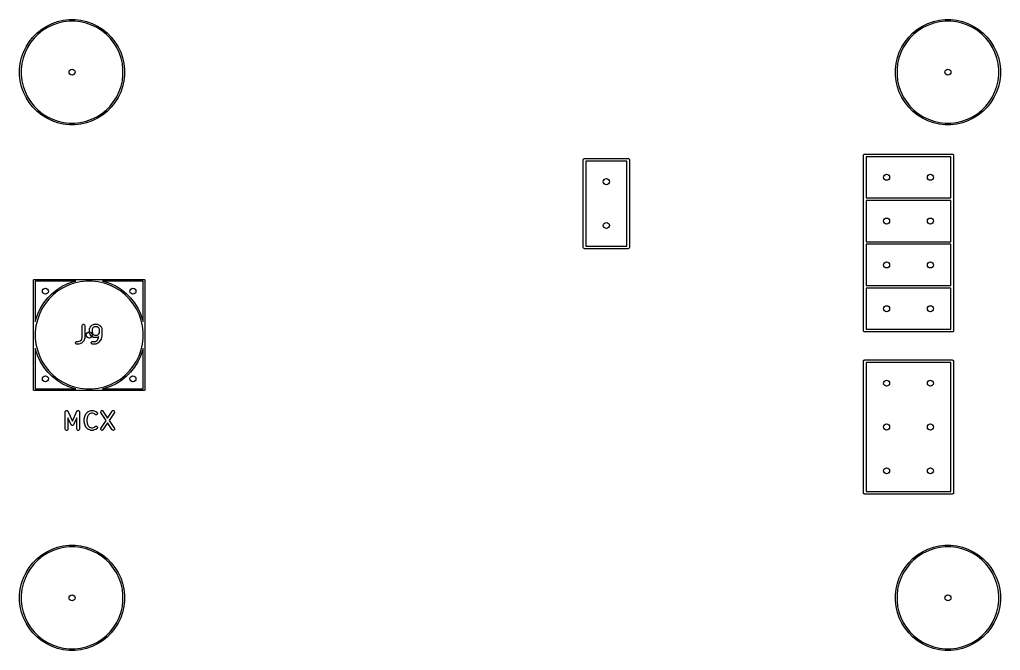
# Model space of a CAD drawing. Extents: x 0.28 to 2.52, y 0.28 to 1.72.
import ezdxf

# ---------------------------------------------------------------- set-up
doc = ezdxf.new("R2010")
doc.units = 0
doc.header["$MEASUREMENT"] = 0
doc.layers.add('BLACK', color=7, linetype='CONTINUOUS')

msp = doc.modelspace()

# ---------------------------------------------------------------- linework, layer by layer
at = {"layer": 'BLACK', "linetype": 'CONTINUOUS'}
for p, q in [((0.3305, 1.6979), (0.3419, 1.7051)), ((0.3419, 1.7051), (0.3541, 1.7109)), ((0.3555, 1.7075), (0.3437, 1.7018)), ((0.3541, 1.7109), (0.3668, 1.7154)), ((0.3678, 1.7118), (0.3555, 1.7075)), ((0.3668, 1.7154), (0.3799, 1.7184)), ((0.3805, 1.7147), (0.3678, 1.7118)), ((0.3799, 1.7184), (0.3933, 1.7199)), ((0.3935, 1.7161), (0.3805, 1.7147)), ((0.3933, 1.7199), (0.4067, 1.7199)), ((0.4065, 1.7161), (0.3935, 1.7161)), ((0.4195, 1.7147), (0.4065, 1.7161)), ((0.4067, 1.7199), (0.4201, 1.7184)), ((0.4322, 1.7118), (0.4195, 1.7147)), ((0.4201, 1.7184), (0.4332, 1.7154)), ((0.4445, 1.7075), (0.4322, 1.7118)), ((0.4332, 1.7154), (0.4459, 1.7109)), ((0.4563, 1.7018), (0.4445, 1.7075)), ((0.4459, 1.7109), (0.4581, 1.7051)), ((0.4581, 1.7051), (0.4695, 1.6979)), ((2.3305, 1.6979), (2.3419, 1.7051)), ((2.3419, 1.7051), (2.3541, 1.7109)), ((2.3555, 1.7075), (2.3437, 1.7018)), ((2.3541, 1.7109), (2.3668, 1.7154)), ((2.3678, 1.7118), (2.3555, 1.7075)), ((2.3668, 1.7154), (2.3799, 1.7184)), ((2.3805, 1.7147), (2.3678, 1.7118)), ((2.3799, 1.7184), (2.3933, 1.7199)), ((2.3935, 1.7161), (2.3805, 1.7147)), ((2.3933, 1.7199), (2.4067, 1.7199)), ((2.4065, 1.7161), (2.3935, 1.7161)), ((2.4195, 1.7147), (2.4065, 1.7161)), ((2.4067, 1.7199), (2.4201, 1.7184)), ((2.4322, 1.7118), (2.4195, 1.7147)), ((2.4201, 1.7184), (2.4332, 1.7154)), ((2.4445, 1.7075), (2.4322, 1.7118)), ((2.4332, 1.7154), (2.4459, 1.7109)), ((2.4563, 1.7018), (2.4445, 1.7075)), ((2.4459, 1.7109), (2.4581, 1.7051)), ((2.4581, 1.7051), (2.4695, 1.6979)), ((0.3021, 1.6695), (0.3105, 1.68)), ((0.3105, 1.68), (0.32, 1.6895)), ((0.3225, 1.6867), (0.3133, 1.6775)), ((0.32, 1.6895), (0.3305, 1.6979)), ((0.3327, 1.6949), (0.3225, 1.6867)), ((0.3437, 1.7018), (0.3327, 1.6949)), ((0.4673, 1.6949), (0.4563, 1.7018)), ((0.4775, 1.6867), (0.4673, 1.6949)), ((0.4695, 1.6979), (0.48, 1.6895)), ((0.4867, 1.6775), (0.4775, 1.6867)), ((0.48, 1.6895), (0.4895, 1.68)), ((0.4895, 1.68), (0.4979, 1.6695)), ((2.3021, 1.6695), (2.3105, 1.68)), ((2.3105, 1.68), (2.32, 1.6895)), ((2.3225, 1.6867), (2.3133, 1.6775)), ((2.32, 1.6895), (2.3305, 1.6979)), ((2.3327, 1.6949), (2.3225, 1.6867)), ((2.3437, 1.7018), (2.3327, 1.6949)), ((2.4673, 1.6949), (2.4563, 1.7018)), ((2.4775, 1.6867), (2.4673, 1.6949)), ((2.4695, 1.6979), (2.48, 1.6895)), ((2.4867, 1.6775), (2.4775, 1.6867)), ((2.48, 1.6895), (2.4895, 1.68)), ((2.4895, 1.68), (2.4979, 1.6695)), ((0.2891, 1.6459), (0.2949, 1.6581)), ((0.2949, 1.6581), (0.3021, 1.6695)), ((0.3051, 1.6673), (0.2982, 1.6563)), ((0.3133, 1.6775), (0.3051, 1.6673)), ((0.4949, 1.6673), (0.4867, 1.6775)), ((0.5018, 1.6563), (0.4949, 1.6673)), ((0.4979, 1.6695), (0.5051, 1.6581)), ((0.5051, 1.6581), (0.5109, 1.6459)), ((2.2891, 1.6459), (2.2949, 1.6581)), ((2.2949, 1.6581), (2.3021, 1.6695)), ((2.3051, 1.6673), (2.2982, 1.6563)), ((2.3133, 1.6775), (2.3051, 1.6673)), ((2.4949, 1.6673), (2.4867, 1.6775)), ((2.5018, 1.6563), (2.4949, 1.6673)), ((2.4979, 1.6695), (2.5051, 1.6581)), ((2.5051, 1.6581), (2.5109, 1.6459)), ((0.2846, 1.6332), (0.2891, 1.6459)), ((0.2925, 1.6445), (0.2882, 1.6322)), ((0.2982, 1.6563), (0.2925, 1.6445)), ((0.5075, 1.6445), (0.5018, 1.6563)), ((0.5118, 1.6322), (0.5075, 1.6445)), ((0.5109, 1.6459), (0.5154, 1.6332)), ((2.2846, 1.6332), (2.2891, 1.6459)), ((2.2925, 1.6445), (2.2882, 1.6322)), ((2.2982, 1.6563), (2.2925, 1.6445)), ((2.5075, 1.6445), (2.5018, 1.6563)), ((2.5118, 1.6322), (2.5075, 1.6445)), ((2.5109, 1.6459), (2.5154, 1.6332)), ((0.2801, 1.6067), (0.2816, 1.6201)), ((0.2816, 1.6201), (0.2846, 1.6332)), ((0.2853, 1.6195), (0.2839, 1.6065)), ((0.2882, 1.6322), (0.2853, 1.6195)), ((0.5147, 1.6195), (0.5118, 1.6322)), ((0.5161, 1.6065), (0.5147, 1.6195)), ((0.5154, 1.6332), (0.5184, 1.6201)), ((0.5184, 1.6201), (0.5199, 1.6067)), ((2.2801, 1.6067), (2.2816, 1.6201)), ((2.2816, 1.6201), (2.2846, 1.6332)), ((2.2853, 1.6195), (2.2839, 1.6065)), ((2.2882, 1.6322), (2.2853, 1.6195)), ((2.5147, 1.6195), (2.5118, 1.6322)), ((2.5161, 1.6065), (2.5147, 1.6195)), ((2.5154, 1.6332), (2.5184, 1.6201)), ((2.5184, 1.6201), (2.5199, 1.6067)), ((0.2801, 1.6065), (0.2801, 1.6067)), ((0.2801, 1.5933), (0.2801, 1.6065)), ((0.2816, 1.5799), (0.2801, 1.5933)), ((0.2839, 1.6065), (0.2839, 1.5935)), ((0.2839, 1.5935), (0.2853, 1.5805)), ((0.5147, 1.5805), (0.5161, 1.5935)), ((0.5161, 1.5935), (0.5161, 1.6065)), ((0.5199, 1.5933), (0.5184, 1.5799)), ((0.5199, 1.6067), (0.5199, 1.5933)), ((2.2801, 1.6065), (2.2801, 1.6067)), ((2.2801, 1.5933), (2.2801, 1.6065)), ((2.2816, 1.5799), (2.2801, 1.5933)), ((2.2839, 1.6065), (2.2839, 1.5935)), ((2.2839, 1.5935), (2.2853, 1.5805)), ((2.5147, 1.5805), (2.5161, 1.5935)), ((2.5161, 1.5935), (2.5161, 1.6065)), ((2.5199, 1.5933), (2.5184, 1.5799)), ((2.5199, 1.6067), (2.5199, 1.5933)), ((0.2846, 1.5668), (0.2816, 1.5799)), ((0.2853, 1.5805), (0.2882, 1.5678)), ((0.5118, 1.5678), (0.5147, 1.5805)), ((0.5184, 1.5799), (0.5154, 1.5668)), ((2.2846, 1.5668), (2.2816, 1.5799)), ((2.2853, 1.5805), (2.2882, 1.5678)), ((2.5118, 1.5678), (2.5147, 1.5805)), ((2.5184, 1.5799), (2.5154, 1.5668)), ((0.2891, 1.5541), (0.2846, 1.5668)), ((0.2882, 1.5678), (0.2925, 1.5555)), ((0.2949, 1.5419), (0.2891, 1.5541)), ((0.2925, 1.5555), (0.2982, 1.5437)), ((0.5018, 1.5437), (0.5075, 1.5555)), ((0.5109, 1.5541), (0.5051, 1.5419)), ((0.5075, 1.5555), (0.5118, 1.5678)), ((0.5154, 1.5668), (0.5109, 1.5541)), ((2.2891, 1.5541), (2.2846, 1.5668)), ((2.2882, 1.5678), (2.2925, 1.5555)), ((2.2949, 1.5419), (2.2891, 1.5541)), ((2.2925, 1.5555), (2.2982, 1.5437)), ((2.5018, 1.5437), (2.5075, 1.5555)), ((2.5109, 1.5541), (2.5051, 1.5419)), ((2.5075, 1.5555), (2.5118, 1.5678)), ((2.5154, 1.5668), (2.5109, 1.5541)), ((0.3021, 1.5305), (0.2949, 1.5419)), ((0.2982, 1.5437), (0.3051, 1.5327)), ((0.3105, 1.52), (0.3021, 1.5305)), ((0.3051, 1.5327), (0.3133, 1.5225)), ((0.4867, 1.5225), (0.4949, 1.5327)), ((0.4979, 1.5305), (0.4895, 1.52)), ((0.4949, 1.5327), (0.5018, 1.5437)), ((0.5051, 1.5419), (0.4979, 1.5305)), ((2.3021, 1.5305), (2.2949, 1.5419)), ((2.2982, 1.5437), (2.3051, 1.5327)), ((2.3105, 1.52), (2.3021, 1.5305)), ((2.3051, 1.5327), (2.3133, 1.5225)), ((2.4867, 1.5225), (2.4949, 1.5327)), ((2.4979, 1.5305), (2.4895, 1.52)), ((2.4949, 1.5327), (2.5018, 1.5437)), ((2.5051, 1.5419), (2.4979, 1.5305)), ((0.32, 1.5105), (0.3105, 1.52)), ((0.3133, 1.5225), (0.3225, 1.5133)), ((0.3305, 1.5021), (0.32, 1.5105)), ((0.3225, 1.5133), (0.3327, 1.5051)), ((0.3419, 1.4949), (0.3305, 1.5021)), ((0.3327, 1.5051), (0.3437, 1.4982)), ((0.4563, 1.4982), (0.4673, 1.5051)), ((0.4695, 1.5021), (0.4581, 1.4949)), ((0.4673, 1.5051), (0.4775, 1.5133)), ((0.48, 1.5105), (0.4695, 1.5021)), ((0.4775, 1.5133), (0.4867, 1.5225)), ((0.4895, 1.52), (0.48, 1.5105)), ((2.32, 1.5105), (2.3105, 1.52)), ((2.3133, 1.5225), (2.3225, 1.5133)), ((2.3305, 1.5021), (2.32, 1.5105)), ((2.3225, 1.5133), (2.3327, 1.5051)), ((2.3419, 1.4949), (2.3305, 1.5021)), ((2.3327, 1.5051), (2.3437, 1.4982)), ((2.4563, 1.4982), (2.4673, 1.5051)), ((2.4695, 1.5021), (2.4581, 1.4949)), ((2.4673, 1.5051), (2.4775, 1.5133)), ((2.48, 1.5105), (2.4695, 1.5021)), ((2.4775, 1.5133), (2.4867, 1.5225)), ((2.4895, 1.52), (2.48, 1.5105)), ((0.3541, 1.4891), (0.3419, 1.4949)), ((0.3437, 1.4982), (0.3555, 1.4925)), ((0.3668, 1.4846), (0.3541, 1.4891)), ((0.3555, 1.4925), (0.3678, 1.4882)), ((0.3799, 1.4816), (0.3668, 1.4846)), ((0.3678, 1.4882), (0.3805, 1.4853)), ((0.3933, 1.4801), (0.3799, 1.4816)), ((0.3805, 1.4853), (0.3935, 1.4839)), ((0.4067, 1.4801), (0.3933, 1.4801)), ((0.3935, 1.4839), (0.4065, 1.4839)), ((0.4065, 1.4839), (0.4195, 1.4853)), ((0.4201, 1.4816), (0.4067, 1.4801)), ((0.4195, 1.4853), (0.4322, 1.4882)), ((0.4332, 1.4846), (0.4201, 1.4816)), ((0.4322, 1.4882), (0.4445, 1.4925)), ((0.4459, 1.4891), (0.4332, 1.4846)), ((0.4445, 1.4925), (0.4563, 1.4982)), ((0.4581, 1.4949), (0.4459, 1.4891)), ((2.3541, 1.4891), (2.3419, 1.4949)), ((2.3437, 1.4982), (2.3555, 1.4925)), ((2.3668, 1.4846), (2.3541, 1.4891)), ((2.3555, 1.4925), (2.3678, 1.4882)), ((2.3799, 1.4816), (2.3668, 1.4846)), ((2.3678, 1.4882), (2.3805, 1.4853)), ((2.3933, 1.4801), (2.3799, 1.4816)), ((2.3805, 1.4853), (2.3935, 1.4839)), ((2.4067, 1.4801), (2.3933, 1.4801)), ((2.3935, 1.4839), (2.4065, 1.4839)), ((2.4065, 1.4839), (2.4195, 1.4853)), ((2.4201, 1.4816), (2.4067, 1.4801)), ((2.4195, 1.4853), (2.4322, 1.4882)), ((2.4332, 1.4846), (2.4201, 1.4816)), ((2.4322, 1.4882), (2.4445, 1.4925)), ((2.4459, 1.4891), (2.4332, 1.4846)), ((2.4445, 1.4925), (2.4563, 1.4982)), ((2.4581, 1.4949), (2.4459, 1.4891)), ((2.2071, 1.4106), (2.2075, 1.4116)), ((2.2075, 1.4116), (2.2084, 1.4125)), ((2.2084, 1.4125), (2.2094, 1.4129)), ((2.2094, 1.4129), (2.21, 1.413)), ((2.21, 1.413), (2.41, 1.413)), ((2.41, 1.413), (2.4106, 1.4129)), ((2.4106, 1.4129), (2.4116, 1.4125)), ((2.4116, 1.4125), (2.4125, 1.4116)), ((2.4125, 1.4116), (2.4129, 1.4106)), ((1.567, 1.4), (1.5671, 1.4006)), ((1.567, 1.2), (1.567, 1.4)), ((1.5671, 1.4006), (1.5675, 1.4016)), ((1.5675, 1.4016), (1.5684, 1.4025)), ((1.5684, 1.4025), (1.5694, 1.4029)), ((1.5694, 1.4029), (1.57, 1.403)), ((1.57, 1.403), (1.67, 1.403)), ((1.573, 1.397), (1.573, 1.203)), ((1.667, 1.397), (1.573, 1.397)), ((1.667, 1.203), (1.667, 1.397)), ((1.67, 1.403), (1.6706, 1.4029)), ((1.6706, 1.4029), (1.6716, 1.4025)), ((1.6716, 1.4025), (1.6725, 1.4016)), ((1.6725, 1.4016), (1.6729, 1.4006)), ((1.6729, 1.4006), (1.673, 1.4)), ((1.673, 1.4), (1.673, 1.2)), ((2.207, 1.41), (2.2071, 1.4106)), ((2.207, 1.31), (2.207, 1.41)), ((2.213, 1.407), (2.213, 1.313)), ((2.407, 1.407), (2.213, 1.407)), ((2.407, 1.313), (2.407, 1.407)), ((2.4129, 1.4106), (2.413, 1.41)), ((2.413, 1.41), (2.413, 1.31)), ((2.207, 1.21), (2.207, 1.31)), ((2.213, 1.313), (2.407, 1.313)), ((2.213, 1.307), (2.213, 1.213)), ((2.407, 1.307), (2.213, 1.307)), ((2.407, 1.213), (2.407, 1.307)), ((2.413, 1.31), (2.413, 1.21)), ((2.207, 1.11), (2.207, 1.21)), ((2.213, 1.213), (2.407, 1.213)), ((2.413, 1.21), (2.413, 1.11)), ((1.5671, 1.1994), (1.567, 1.2)), ((1.5675, 1.1984), (1.5671, 1.1994)), ((1.5684, 1.1975), (1.5675, 1.1984)), ((1.5694, 1.1971), (1.5684, 1.1975)), ((1.57, 1.197), (1.5694, 1.1971)), ((1.67, 1.197), (1.57, 1.197)), ((1.573, 1.203), (1.667, 1.203)), ((1.6706, 1.1971), (1.67, 1.197)), ((1.6716, 1.1975), (1.6706, 1.1971)), ((1.6725, 1.1984), (1.6716, 1.1975)), ((1.6729, 1.1994), (1.6725, 1.1984)), ((1.673, 1.2), (1.6729, 1.1994)), ((2.213, 1.207), (2.213, 1.113)), ((2.407, 1.207), (2.213, 1.207)), ((2.407, 1.113), (2.407, 1.207)), ((0.312, 1.125), (0.3122, 1.1258)), ((0.312, 0.875), (0.312, 1.125)), ((0.3122, 1.1258), (0.3132, 1.1268)), ((0.3132, 1.1268), (0.314, 1.127)), ((0.314, 1.127), (0.564, 1.127)), ((0.316, 1.123), (0.316, 1.0307)), ((0.4083, 1.123), (0.316, 1.123)), ((0.3904, 1.1173), (0.4039, 1.122)), ((0.4039, 1.122), (0.4083, 1.123)), ((0.4184, 1.1215), (0.4049, 1.1184)), ((0.4321, 1.123), (0.4184, 1.1215)), ((0.4459, 1.123), (0.4321, 1.123)), ((0.4596, 1.1215), (0.4459, 1.123)), ((0.4731, 1.1184), (0.4596, 1.1215)), ((0.4697, 1.123), (0.4741, 1.122)), ((0.562, 1.123), (0.4697, 1.123)), ((0.4741, 1.122), (0.4876, 1.1173)), ((0.562, 1.0307), (0.562, 1.123)), ((0.564, 1.127), (0.5648, 1.1268)), ((0.5648, 1.1268), (0.5658, 1.1258)), ((0.5658, 1.1258), (0.566, 1.125)), ((0.566, 1.125), (0.566, 0.875)), ((0.3544, 1.0947), (0.3655, 1.1036)), ((0.3677, 1.1005), (0.3569, 1.0919)), ((0.3655, 1.1036), (0.3776, 1.1111)), ((0.3794, 1.1078), (0.3677, 1.1005)), ((0.3776, 1.1111), (0.3904, 1.1173)), ((0.3918, 1.1138), (0.3794, 1.1078)), ((0.4049, 1.1184), (0.3918, 1.1138)), ((0.4862, 1.1138), (0.4731, 1.1184)), ((0.4986, 1.1078), (0.4862, 1.1138)), ((0.4876, 1.1173), (0.5004, 1.1111)), ((0.5103, 1.1005), (0.4986, 1.1078)), ((0.5004, 1.1111), (0.5125, 1.1036)), ((0.5211, 1.0919), (0.5103, 1.1005)), ((0.5125, 1.1036), (0.5236, 1.0947)), ((2.207, 1.01), (2.207, 1.11)), ((2.213, 1.113), (2.407, 1.113)), ((2.213, 1.107), (2.213, 1.013)), ((2.407, 1.107), (2.213, 1.107)), ((2.407, 1.013), (2.407, 1.107)), ((2.413, 1.11), (2.413, 1.01)), ((0.3354, 1.0735), (0.3443, 1.0846)), ((0.3471, 1.0821), (0.3385, 1.0713)), ((0.3443, 1.0846), (0.3544, 1.0947)), ((0.3569, 1.0919), (0.3471, 1.0821)), ((0.5309, 1.0821), (0.5211, 1.0919)), ((0.5236, 1.0947), (0.5337, 1.0846)), ((0.5395, 1.0713), (0.5309, 1.0821)), ((0.5337, 1.0846), (0.5426, 1.0735)), ((0.3217, 1.0486), (0.3279, 1.0614)), ((0.3312, 1.0596), (0.3252, 1.0472)), ((0.3279, 1.0614), (0.3354, 1.0735)), ((0.3385, 1.0713), (0.3312, 1.0596)), ((0.5468, 1.0596), (0.5395, 1.0713)), ((0.5426, 1.0735), (0.5501, 1.0614)), ((0.5528, 1.0472), (0.5468, 1.0596)), ((0.5501, 1.0614), (0.5563, 1.0486)), ((0.316, 1.0307), (0.317, 1.0351)), ((0.317, 1.0351), (0.3217, 1.0486)), ((0.3206, 1.0341), (0.3175, 1.0206)), ((0.3252, 1.0472), (0.3206, 1.0341)), ((0.5574, 1.0341), (0.5528, 1.0472)), ((0.5563, 1.0486), (0.561, 1.0351)), ((0.5605, 1.0206), (0.5574, 1.0341)), ((0.561, 1.0351), (0.562, 1.0307)), ((0.3175, 1.0206), (0.316, 1.0069)), ((0.4229, 1.0215), (0.423, 1.022)), ((0.4229, 0.9938), (0.4229, 1.0215)), ((0.423, 1.022), (0.4234, 1.0231)), ((0.4234, 1.0231), (0.4242, 1.0239)), ((0.4242, 1.0239), (0.4253, 1.0244)), ((0.4253, 1.0244), (0.4265, 1.0244)), ((0.4265, 1.0244), (0.4275, 1.0239)), ((0.4275, 1.0239), (0.4283, 1.0231)), ((0.4283, 1.0231), (0.4288, 1.022)), ((0.4288, 1.022), (0.4288, 1.0215)), ((0.4288, 1.0215), (0.4288, 0.9933)), ((0.4398, 1.014), (0.4399, 1.0145)), ((0.4398, 1.0046), (0.4398, 1.014)), ((0.4399, 1.0147), (0.4401, 1.0153)), ((0.4399, 1.0146), (0.4399, 1.0147)), ((0.4399, 1.0145), (0.4399, 1.0146)), ((0.4401, 1.0153), (0.442, 1.019)), ((0.442, 1.019), (0.4421, 1.0193)), ((0.4421, 1.0193), (0.4422, 1.0194)), ((0.4422, 1.0194), (0.4423, 1.0195)), ((0.4422, 1.0194), (0.4422, 1.0194)), ((0.4423, 1.0195), (0.4424, 1.0196)), ((0.4424, 1.0196), (0.4425, 1.0198)), ((0.4425, 1.0198), (0.4444, 1.0217)), ((0.4444, 1.0217), (0.4446, 1.0219)), ((0.4446, 1.0219), (0.4447, 1.0219)), ((0.4447, 1.0219), (0.4448, 1.022)), ((0.4448, 1.022), (0.4449, 1.022)), ((0.4449, 1.0221), (0.4452, 1.0222)), ((0.4449, 1.022), (0.4449, 1.0221)), ((0.4452, 1.0222), (0.4489, 1.0241)), ((0.4471, 1.016), (0.4457, 1.0133)), ((0.4457, 1.0133), (0.4457, 1.0053)), ((0.4482, 1.0172), (0.4471, 1.016)), ((0.4509, 1.0185), (0.4482, 1.0172)), ((0.4489, 1.0241), (0.4495, 1.0243)), ((0.4495, 1.0243), (0.4496, 1.0243)), ((0.4496, 1.0243), (0.4497, 1.0244)), ((0.4497, 1.0244), (0.4502, 1.0244)), ((0.4502, 1.0244), (0.4577, 1.0244)), ((0.4571, 1.0185), (0.4509, 1.0185)), ((0.4597, 1.0172), (0.4571, 1.0185)), ((0.4577, 1.0244), (0.4583, 1.0244)), ((0.4583, 1.0244), (0.4584, 1.0243)), ((0.4584, 1.0243), (0.4585, 1.0243)), ((0.4585, 1.0243), (0.4591, 1.0241)), ((0.4591, 1.0241), (0.4628, 1.0222)), ((0.4609, 1.016), (0.4597, 1.0172)), ((0.4623, 1.0133), (0.4609, 1.016)), ((0.4623, 1.0053), (0.4623, 1.0133)), ((0.4628, 1.0222), (0.4631, 1.0221)), ((0.4631, 1.0221), (0.4631, 1.022)), ((0.4631, 1.022), (0.4632, 1.022)), ((0.4632, 1.022), (0.4633, 1.0219)), ((0.4633, 1.0219), (0.4634, 1.0219)), ((0.4634, 1.0219), (0.4636, 1.0217)), ((0.4636, 1.0217), (0.4655, 1.0198)), ((0.4655, 1.0198), (0.4656, 1.0196)), ((0.4656, 1.0196), (0.4657, 1.0195)), ((0.4657, 1.0195), (0.4658, 1.0194)), ((0.4658, 1.0194), (0.4658, 1.0194)), ((0.4658, 1.0194), (0.4659, 1.0193)), ((0.4659, 1.0193), (0.466, 1.019)), ((0.466, 1.019), (0.4679, 1.0153)), ((0.4679, 1.0153), (0.4681, 1.0147)), ((0.4681, 1.0147), (0.4681, 1.0146)), ((0.4681, 1.0146), (0.4681, 1.0145)), ((0.4681, 1.0145), (0.4682, 1.014)), ((0.4682, 1.014), (0.4682, 0.999)), ((0.562, 1.0069), (0.5605, 1.0206)), ((2.2071, 1.0094), (2.207, 1.01)), ((2.2075, 1.0084), (2.2071, 1.0094)), ((2.2084, 1.0075), (2.2075, 1.0084)), ((2.213, 1.013), (2.407, 1.013)), ((2.4125, 1.0084), (2.4116, 1.0075)), ((2.4129, 1.0094), (2.4125, 1.0084)), ((2.413, 1.01), (2.4129, 1.0094)), ((0.316, 1.0069), (0.316, 0.9931)), ((0.316, 0.9931), (0.3175, 0.9794)), ((0.4141, 0.985), (0.4187, 0.9865)), ((0.4187, 0.9865), (0.4214, 0.9893)), ((0.4214, 0.9893), (0.4229, 0.9938)), ((0.4261, 0.9856), (0.4223, 0.9819)), ((0.4265, 0.9861), (0.4261, 0.9856)), ((0.4266, 0.9863), (0.4265, 0.9862)), ((0.4265, 0.9862), (0.4265, 0.9861)), ((0.4268, 0.9868), (0.4266, 0.9863)), ((0.4287, 0.9924), (0.4268, 0.9868)), ((0.4288, 0.9928), (0.4287, 0.9927)), ((0.4287, 0.9927), (0.4287, 0.9924)), ((0.4288, 0.9933), (0.4288, 0.9931)), ((0.4288, 0.9931), (0.4288, 0.993)), ((0.4288, 0.993), (0.4288, 0.9929)), ((0.4288, 0.9929), (0.4288, 0.9928)), ((0.4399, 1.004), (0.4398, 1.0046)), ((0.4399, 1.0039), (0.4399, 1.004)), ((0.4399, 1.0038), (0.4399, 1.0039)), ((0.4401, 1.0033), (0.4399, 1.0038)), ((0.442, 0.9995), (0.4401, 1.0033)), ((0.4421, 0.9993), (0.442, 0.9995)), ((0.4422, 0.9992), (0.4421, 0.9993)), ((0.4422, 0.9991), (0.4422, 0.9992)), ((0.4423, 0.999), (0.4422, 0.9991)), ((0.4424, 0.999), (0.4423, 0.999)), ((0.4425, 0.9988), (0.4424, 0.999)), ((0.4444, 0.9969), (0.4425, 0.9988)), ((0.4446, 0.9967), (0.4444, 0.9969)), ((0.4447, 0.9966), (0.4446, 0.9967)), ((0.4448, 0.9966), (0.4447, 0.9966)), ((0.4449, 0.9965), (0.4448, 0.9966)), ((0.4452, 0.9963), (0.4449, 0.9965)), ((0.4449, 0.9965), (0.4449, 0.9965)), ((0.4489, 0.9945), (0.4452, 0.9963)), ((0.4457, 1.0053), (0.4471, 1.0026)), ((0.4471, 1.0026), (0.4482, 1.0014)), ((0.4482, 1.0014), (0.4509, 1)), ((0.4495, 0.9942), (0.4489, 0.9945)), ((0.4496, 0.9942), (0.4495, 0.9942)), ((0.4497, 0.9942), (0.4496, 0.9942)), ((0.4502, 0.9941), (0.4497, 0.9942)), ((0.4577, 0.9941), (0.4502, 0.9941)), ((0.4509, 1), (0.4571, 1)), ((0.4533, 0.985), (0.456, 0.9864)), ((0.456, 0.9864), (0.4573, 0.9877)), ((0.4571, 1), (0.4597, 1.0014)), ((0.4573, 0.9877), (0.4606, 0.9927)), ((0.4583, 0.9942), (0.4577, 0.9941)), ((0.4584, 0.9942), (0.4583, 0.9942)), ((0.4585, 0.9942), (0.4584, 0.9942)), ((0.4591, 0.9945), (0.4585, 0.9942)), ((0.4614, 0.9956), (0.4591, 0.9945)), ((0.4597, 1.0014), (0.4609, 1.0026)), ((0.4606, 0.9927), (0.4614, 0.9956)), ((0.4609, 1.0026), (0.4623, 1.0053)), ((0.4658, 0.9898), (0.4621, 0.9842)), ((0.466, 0.9901), (0.4658, 0.9898)), ((0.4661, 0.9903), (0.466, 0.9902)), ((0.466, 0.9902), (0.466, 0.9901)), ((0.4662, 0.9908), (0.4661, 0.9904)), ((0.4661, 0.9904), (0.4661, 0.9903)), ((0.4661, 0.9903), (0.4661, 0.9903)), ((0.4681, 0.9983), (0.4662, 0.9908)), ((0.4682, 0.9986), (0.4681, 0.9984)), ((0.4681, 0.9984), (0.4681, 0.9984)), ((0.4681, 0.9984), (0.4681, 0.9983)), ((0.4682, 0.999), (0.4682, 0.9989)), ((0.4682, 0.9989), (0.4682, 0.9988)), ((0.4682, 0.9988), (0.4682, 0.9986)), ((0.5605, 0.9794), (0.562, 0.9931)), ((0.562, 0.9931), (0.562, 1.0069)), ((2.2094, 1.0071), (2.2084, 1.0075)), ((2.21, 1.007), (2.2094, 1.0071)), ((2.41, 1.007), (2.21, 1.007)), ((2.4106, 1.0071), (2.41, 1.007)), ((2.4116, 1.0075), (2.4106, 1.0071)), ((0.317, 0.9649), (0.316, 0.9693)), ((0.316, 0.9693), (0.316, 0.877)), ((0.3217, 0.9514), (0.317, 0.9649)), ((0.3175, 0.9794), (0.3206, 0.9659)), ((0.3206, 0.9659), (0.3252, 0.9528)), ((0.408, 0.9827), (0.4084, 0.9837)), ((0.408, 0.9815), (0.408, 0.9827)), ((0.4084, 0.9805), (0.408, 0.9815)), ((0.4084, 0.9837), (0.4092, 0.9845)), ((0.4092, 0.9796), (0.4084, 0.9805)), ((0.4092, 0.9845), (0.4103, 0.985)), ((0.4103, 0.9792), (0.4092, 0.9796)), ((0.4103, 0.985), (0.4109, 0.985)), ((0.4109, 0.9791), (0.4103, 0.9792)), ((0.4109, 0.985), (0.4141, 0.985)), ((0.4146, 0.9791), (0.4109, 0.9791)), ((0.4149, 0.9792), (0.4146, 0.9791)), ((0.415, 0.9792), (0.4149, 0.9792)), ((0.4151, 0.9792), (0.415, 0.9792)), ((0.4152, 0.9792), (0.4151, 0.9792)), ((0.4153, 0.9792), (0.4152, 0.9792)), ((0.4156, 0.9793), (0.4153, 0.9792)), ((0.4212, 0.9812), (0.4156, 0.9793)), ((0.4217, 0.9814), (0.4212, 0.9812)), ((0.4218, 0.9815), (0.4217, 0.9814)), ((0.4219, 0.9815), (0.4218, 0.9815)), ((0.4223, 0.9819), (0.4219, 0.9815)), ((0.4436, 0.9827), (0.444, 0.9837)), ((0.4436, 0.9815), (0.4436, 0.9827)), ((0.444, 0.9805), (0.4436, 0.9815)), ((0.444, 0.9837), (0.4449, 0.9845)), ((0.4449, 0.9796), (0.444, 0.9805)), ((0.4449, 0.9845), (0.4459, 0.985)), ((0.4459, 0.9792), (0.4449, 0.9796)), ((0.4459, 0.985), (0.4465, 0.985)), ((0.4465, 0.9791), (0.4459, 0.9792)), ((0.4465, 0.985), (0.4533, 0.985)), ((0.454, 0.9791), (0.4465, 0.9791)), ((0.4546, 0.9792), (0.454, 0.9791)), ((0.4547, 0.9792), (0.4546, 0.9792)), ((0.4548, 0.9792), (0.4547, 0.9792)), ((0.4553, 0.9795), (0.4548, 0.9792)), ((0.4591, 0.9813), (0.4553, 0.9795)), ((0.4593, 0.9815), (0.4591, 0.9813)), ((0.4594, 0.9815), (0.4593, 0.9815)), ((0.4595, 0.9816), (0.4594, 0.9815)), ((0.4596, 0.9816), (0.4595, 0.9816)), ((0.4598, 0.9819), (0.4596, 0.9817)), ((0.4596, 0.9817), (0.4596, 0.9816)), ((0.4617, 0.9838), (0.4598, 0.9819)), ((0.4619, 0.984), (0.4617, 0.9838)), ((0.4617, 0.9838), (0.4617, 0.9838)), ((0.4617, 0.9838), (0.4617, 0.9838)), ((0.4621, 0.9842), (0.4619, 0.984)), ((0.4621, 0.9842), (0.4621, 0.9842)), ((0.4621, 0.9842), (0.4621, 0.9842)), ((0.5528, 0.9528), (0.5574, 0.9659)), ((0.561, 0.9649), (0.5563, 0.9514)), ((0.5574, 0.9659), (0.5605, 0.9794)), ((0.562, 0.9693), (0.561, 0.9649)), ((0.562, 0.877), (0.562, 0.9693)), ((0.3279, 0.9386), (0.3217, 0.9514)), ((0.3252, 0.9528), (0.3312, 0.9404)), ((0.5468, 0.9404), (0.5528, 0.9528)), ((0.5563, 0.9514), (0.5501, 0.9386)), ((2.2071, 0.9406), (2.2075, 0.9416)), ((2.2075, 0.9416), (2.2084, 0.9425)), ((2.2084, 0.9425), (2.2094, 0.9429)), ((2.2094, 0.9429), (2.21, 0.943)), ((2.21, 0.943), (2.41, 0.943)), ((2.41, 0.943), (2.4106, 0.9429)), ((2.4106, 0.9429), (2.4116, 0.9425)), ((2.4116, 0.9425), (2.4125, 0.9416)), ((2.4125, 0.9416), (2.4129, 0.9406)), ((0.3354, 0.9265), (0.3279, 0.9386)), ((0.3312, 0.9404), (0.3385, 0.9287)), ((0.3443, 0.9154), (0.3354, 0.9265)), ((0.3385, 0.9287), (0.3471, 0.9179)), ((0.5309, 0.9179), (0.5395, 0.9287)), ((0.5426, 0.9265), (0.5337, 0.9154)), ((0.5395, 0.9287), (0.5468, 0.9404)), ((0.5501, 0.9386), (0.5426, 0.9265)), ((2.207, 0.94), (2.2071, 0.9406)), ((2.207, 0.64), (2.207, 0.94)), ((2.213, 0.937), (2.213, 0.643)), ((2.407, 0.937), (2.213, 0.937)), ((2.407, 0.643), (2.407, 0.937)), ((2.4129, 0.9406), (2.413, 0.94)), ((2.413, 0.94), (2.413, 0.64)), ((0.3544, 0.9053), (0.3443, 0.9154)), ((0.3471, 0.9179), (0.3569, 0.9081)), ((0.3655, 0.8964), (0.3544, 0.9053)), ((0.3569, 0.9081), (0.3677, 0.8995)), ((0.3776, 0.8889), (0.3655, 0.8964)), ((0.3677, 0.8995), (0.3794, 0.8922)), ((0.4986, 0.8922), (0.5103, 0.8995)), ((0.5125, 0.8964), (0.5004, 0.8889)), ((0.5103, 0.8995), (0.5211, 0.9081)), ((0.5236, 0.9053), (0.5125, 0.8964)), ((0.5211, 0.9081), (0.5309, 0.9179)), ((0.5337, 0.9154), (0.5236, 0.9053)), ((0.3122, 0.8742), (0.312, 0.875)), ((0.3132, 0.8732), (0.3122, 0.8742)), ((0.316, 0.877), (0.4083, 0.877)), ((0.3904, 0.8827), (0.3776, 0.8889)), ((0.3794, 0.8922), (0.3918, 0.8862)), ((0.4039, 0.878), (0.3904, 0.8827)), ((0.3918, 0.8862), (0.4049, 0.8816)), ((0.4083, 0.877), (0.4039, 0.878)), ((0.4049, 0.8816), (0.4184, 0.8785)), ((0.4184, 0.8785), (0.4321, 0.877)), ((0.4321, 0.877), (0.4459, 0.877)), ((0.4459, 0.877), (0.4596, 0.8785)), ((0.4596, 0.8785), (0.4731, 0.8816)), ((0.4741, 0.878), (0.4697, 0.877)), ((0.4697, 0.877), (0.562, 0.877)), ((0.4731, 0.8816), (0.4862, 0.8862)), ((0.4876, 0.8827), (0.4741, 0.878)), ((0.4862, 0.8862), (0.4986, 0.8922)), ((0.5004, 0.8889), (0.4876, 0.8827)), ((0.5658, 0.8742), (0.5648, 0.8732)), ((0.566, 0.875), (0.5658, 0.8742)), ((0.314, 0.873), (0.3132, 0.8732)), ((0.564, 0.873), (0.314, 0.873)), ((0.5648, 0.8732), (0.564, 0.873)), ((0.3845, 0.8252), (0.3847, 0.8257)), ((0.3845, 0.8251), (0.3845, 0.8252)), ((0.3845, 0.825), (0.3845, 0.8251)), ((0.3845, 0.8251), (0.3845, 0.8251)), ((0.3845, 0.8246), (0.3845, 0.825)), ((0.3845, 0.7852), (0.3845, 0.8246)), ((0.3847, 0.8257), (0.3849, 0.8261)), ((0.3849, 0.8261), (0.385, 0.8262)), ((0.385, 0.8263), (0.3854, 0.8266)), ((0.385, 0.8262), (0.385, 0.8263)), ((0.3854, 0.8266), (0.3857, 0.827)), ((0.3857, 0.827), (0.3858, 0.827)), ((0.3858, 0.8271), (0.3863, 0.8273)), ((0.3858, 0.827), (0.3858, 0.8271)), ((0.3863, 0.8273), (0.3867, 0.8275)), ((0.3867, 0.8275), (0.3868, 0.8275)), ((0.3868, 0.8275), (0.3869, 0.8275)), ((0.3869, 0.8275), (0.3874, 0.8275)), ((0.3874, 0.8275), (0.3879, 0.8275)), ((0.3879, 0.8275), (0.388, 0.8275)), ((0.388, 0.8275), (0.388, 0.8275)), ((0.388, 0.8275), (0.3885, 0.8273)), ((0.3885, 0.8273), (0.389, 0.8271)), ((0.389, 0.8271), (0.389, 0.8271)), ((0.389, 0.8271), (0.3891, 0.8271)), ((0.3891, 0.8271), (0.3894, 0.8267)), ((0.3894, 0.8267), (0.3898, 0.8264)), ((0.3898, 0.8264), (0.3899, 0.8263)), ((0.3899, 0.8263), (0.3899, 0.8263)), ((0.3899, 0.8263), (0.3899, 0.8262)), ((0.3899, 0.8262), (0.3901, 0.8259)), ((0.3901, 0.8259), (0.4006, 0.8035)), ((0.3979, 0.7952), (0.3904, 0.8113)), ((0.3904, 0.8113), (0.3904, 0.7852)), ((0.4006, 0.8035), (0.411, 0.8259)), ((0.4107, 0.8113), (0.4032, 0.7952)), ((0.4107, 0.7852), (0.4107, 0.8113)), ((0.411, 0.8259), (0.4112, 0.8262)), ((0.4112, 0.8262), (0.4112, 0.8263)), ((0.4112, 0.8263), (0.4113, 0.8263)), ((0.4113, 0.8264), (0.4117, 0.8267)), ((0.4113, 0.8263), (0.4113, 0.8264)), ((0.4117, 0.8267), (0.4121, 0.8271)), ((0.4121, 0.8271), (0.4121, 0.8271)), ((0.4121, 0.8271), (0.4122, 0.8271)), ((0.4122, 0.8271), (0.4126, 0.8273)), ((0.4126, 0.8273), (0.4131, 0.8275)), ((0.4131, 0.8275), (0.4132, 0.8275)), ((0.4132, 0.8275), (0.4132, 0.8275)), ((0.4132, 0.8275), (0.4138, 0.8275)), ((0.4138, 0.8275), (0.4143, 0.8275)), ((0.4143, 0.8275), (0.4143, 0.8275)), ((0.4143, 0.8275), (0.4144, 0.8275)), ((0.4144, 0.8275), (0.4149, 0.8273)), ((0.4149, 0.8273), (0.4153, 0.8271)), ((0.4153, 0.8271), (0.4154, 0.827)), ((0.4154, 0.827), (0.4154, 0.827)), ((0.4154, 0.827), (0.4158, 0.8266)), ((0.4158, 0.8266), (0.4161, 0.8263)), ((0.4161, 0.8263), (0.4162, 0.8262)), ((0.4162, 0.8262), (0.4162, 0.8261)), ((0.4162, 0.8261), (0.4164, 0.8257)), ((0.4164, 0.8257), (0.4166, 0.8252)), ((0.4166, 0.8252), (0.4166, 0.8251)), ((0.4166, 0.8251), (0.4166, 0.8251)), ((0.4166, 0.8251), (0.4166, 0.825)), ((0.4166, 0.825), (0.4166, 0.8246)), ((0.4166, 0.8246), (0.4166, 0.7852)), ((0.4276, 0.8081), (0.4277, 0.8083)), ((0.4276, 0.8079), (0.4276, 0.8081)), ((0.4276, 0.8078), (0.4276, 0.8079)), ((0.4276, 0.8077), (0.4276, 0.8078)), ((0.4276, 0.8021), (0.4276, 0.8077)), ((0.4277, 0.8085), (0.4296, 0.816)), ((0.4277, 0.8084), (0.4277, 0.8085)), ((0.4277, 0.8083), (0.4277, 0.8084)), ((0.4296, 0.816), (0.4297, 0.8163)), ((0.4296, 0.816), (0.4296, 0.816)), ((0.4296, 0.816), (0.4296, 0.816)), ((0.4297, 0.8163), (0.4298, 0.8165)), ((0.4298, 0.8166), (0.4317, 0.8203)), ((0.4298, 0.8165), (0.4298, 0.8166)), ((0.4298, 0.8165), (0.4298, 0.8165)), ((0.4317, 0.8203), (0.4318, 0.8206)), ((0.4318, 0.8206), (0.4319, 0.8206)), ((0.4319, 0.8207), (0.432, 0.8208)), ((0.4319, 0.8206), (0.4319, 0.8207)), ((0.432, 0.8209), (0.4322, 0.8211)), ((0.432, 0.8208), (0.432, 0.8209)), ((0.4322, 0.8211), (0.436, 0.8248)), ((0.4352, 0.8142), (0.4335, 0.8074)), ((0.4335, 0.8074), (0.4335, 0.8025)), ((0.4367, 0.8172), (0.4352, 0.8142)), ((0.436, 0.8248), (0.4364, 0.8252)), ((0.4364, 0.8252), (0.4365, 0.8252)), ((0.4365, 0.8252), (0.4366, 0.8253)), ((0.4366, 0.8253), (0.4371, 0.8255)), ((0.4397, 0.8202), (0.4367, 0.8172)), ((0.4371, 0.8255), (0.4428, 0.8274)), ((0.4442, 0.8217), (0.4397, 0.8202)), ((0.4428, 0.8274), (0.443, 0.8275)), ((0.443, 0.8275), (0.4431, 0.8275)), ((0.4431, 0.8275), (0.4432, 0.8275)), ((0.4432, 0.8275), (0.4433, 0.8275)), ((0.4433, 0.8275), (0.4434, 0.8275)), ((0.4434, 0.8275), (0.4437, 0.8276)), ((0.4437, 0.8276), (0.4474, 0.8276)), ((0.447, 0.8217), (0.4442, 0.8217)), ((0.4515, 0.8202), (0.447, 0.8217)), ((0.4474, 0.8276), (0.4477, 0.8275)), ((0.4477, 0.8275), (0.4478, 0.8275)), ((0.4478, 0.8275), (0.4479, 0.8275)), ((0.4479, 0.8275), (0.448, 0.8275)), ((0.448, 0.8275), (0.4481, 0.8275)), ((0.4481, 0.8275), (0.4484, 0.8274)), ((0.4484, 0.8274), (0.454, 0.8255)), ((0.4528, 0.8188), (0.4515, 0.8202)), ((0.4533, 0.8184), (0.4528, 0.8188)), ((0.4544, 0.818), (0.4533, 0.8184)), ((0.454, 0.8255), (0.4545, 0.8253)), ((0.4555, 0.818), (0.4544, 0.818)), ((0.4545, 0.8253), (0.4546, 0.8252)), ((0.4546, 0.8252), (0.4547, 0.8252)), ((0.4547, 0.8252), (0.4551, 0.8248)), ((0.4551, 0.8248), (0.457, 0.823)), ((0.4566, 0.8184), (0.4555, 0.818)), ((0.4574, 0.8192), (0.4566, 0.8184)), ((0.457, 0.823), (0.4574, 0.8225)), ((0.4574, 0.8225), (0.4578, 0.8214)), ((0.4578, 0.8203), (0.4574, 0.8192)), ((0.4578, 0.8214), (0.4578, 0.8203)), ((0.4651, 0.8246), (0.4653, 0.8257)), ((0.4653, 0.8235), (0.4651, 0.8246)), ((0.4653, 0.8257), (0.466, 0.8267)), ((0.4656, 0.823), (0.4653, 0.8235)), ((0.4776, 0.8049), (0.4656, 0.823)), ((0.466, 0.8267), (0.4669, 0.8273)), ((0.4669, 0.8273), (0.4681, 0.8276)), ((0.4681, 0.8276), (0.4692, 0.8273)), ((0.4692, 0.8273), (0.4701, 0.8267)), ((0.4701, 0.8267), (0.4705, 0.8263)), ((0.4705, 0.8263), (0.4812, 0.8103)), ((0.4812, 0.8103), (0.4918, 0.8263)), ((0.4968, 0.823), (0.4847, 0.8049)), ((0.4918, 0.8263), (0.4922, 0.8267)), ((0.4922, 0.8267), (0.4932, 0.8273)), ((0.4932, 0.8273), (0.4943, 0.8276)), ((0.4943, 0.8276), (0.4954, 0.8273)), ((0.4954, 0.8273), (0.4964, 0.8267)), ((0.4964, 0.8267), (0.497, 0.8257)), ((0.497, 0.8235), (0.4968, 0.823)), ((0.497, 0.8257), (0.4973, 0.8246)), ((0.4973, 0.8246), (0.497, 0.8235)), ((0.3845, 0.7847), (0.3845, 0.7852)), ((0.385, 0.7836), (0.3845, 0.7847)), ((0.3903, 0.7847), (0.3899, 0.7836)), ((0.3904, 0.7852), (0.3903, 0.7847)), ((0.398, 0.795), (0.3979, 0.7952)), ((0.3981, 0.7949), (0.398, 0.795)), ((0.398, 0.795), (0.398, 0.795)), ((0.3982, 0.7947), (0.3981, 0.7949)), ((0.3985, 0.7944), (0.3982, 0.7947)), ((0.3988, 0.7941), (0.3985, 0.7944)), ((0.3989, 0.7941), (0.3988, 0.7941)), ((0.399, 0.794), (0.3989, 0.7941)), ((0.3995, 0.7938), (0.399, 0.794)), ((0.3999, 0.7936), (0.3995, 0.7938)), ((0.4, 0.7936), (0.3999, 0.7936)), ((0.4001, 0.7936), (0.4, 0.7936)), ((0.4006, 0.7936), (0.4001, 0.7936)), ((0.401, 0.7936), (0.4006, 0.7936)), ((0.4011, 0.7936), (0.401, 0.7936)), ((0.4013, 0.7936), (0.4011, 0.7936)), ((0.4017, 0.7938), (0.4013, 0.7936)), ((0.4021, 0.794), (0.4017, 0.7938)), ((0.4022, 0.7941), (0.4021, 0.794)), ((0.4023, 0.7941), (0.4022, 0.7941)), ((0.4026, 0.7944), (0.4023, 0.7941)), ((0.4029, 0.7947), (0.4026, 0.7944)), ((0.403, 0.7949), (0.4029, 0.7947)), ((0.4031, 0.795), (0.403, 0.7949)), ((0.4032, 0.7952), (0.4031, 0.795)), ((0.4031, 0.795), (0.4031, 0.795)), ((0.4108, 0.7847), (0.4107, 0.7852)), ((0.4112, 0.7836), (0.4108, 0.7847)), ((0.4166, 0.7847), (0.4161, 0.7836)), ((0.4166, 0.7852), (0.4166, 0.7847)), ((0.4276, 0.802), (0.4276, 0.8021)), ((0.4276, 0.8018), (0.4276, 0.802)), ((0.4276, 0.802), (0.4276, 0.802)), ((0.4277, 0.8015), (0.4276, 0.8018)), ((0.4277, 0.8014), (0.4277, 0.8015)), ((0.4277, 0.8015), (0.4277, 0.8015)), ((0.4296, 0.7939), (0.4277, 0.8014)), ((0.4296, 0.7938), (0.4296, 0.7939)), ((0.4296, 0.7939), (0.4296, 0.7939)), ((0.4297, 0.7936), (0.4296, 0.7938)), ((0.4298, 0.7934), (0.4297, 0.7936)), ((0.4298, 0.7933), (0.4298, 0.7934)), ((0.4317, 0.7895), (0.4298, 0.7933)), ((0.4298, 0.7933), (0.4298, 0.7933)), ((0.4318, 0.7893), (0.4317, 0.7895)), ((0.4319, 0.7892), (0.4318, 0.7893)), ((0.4319, 0.7891), (0.4319, 0.7892)), ((0.432, 0.7891), (0.4319, 0.7891)), ((0.432, 0.789), (0.432, 0.7891)), ((0.4322, 0.7888), (0.432, 0.789)), ((0.436, 0.785), (0.4322, 0.7888)), ((0.4335, 0.8025), (0.4352, 0.7956)), ((0.4352, 0.7956), (0.4367, 0.7926)), ((0.4364, 0.7847), (0.436, 0.785)), ((0.4365, 0.7846), (0.4364, 0.7847)), ((0.4366, 0.7846), (0.4365, 0.7846)), ((0.4371, 0.7843), (0.4366, 0.7846)), ((0.4367, 0.7926), (0.4397, 0.7897)), ((0.4428, 0.7824), (0.4371, 0.7843)), ((0.4397, 0.7897), (0.4442, 0.7882)), ((0.4442, 0.7882), (0.447, 0.7882)), ((0.447, 0.7882), (0.4515, 0.7897)), ((0.454, 0.7843), (0.4484, 0.7824)), ((0.4515, 0.7897), (0.4528, 0.7911)), ((0.4528, 0.7911), (0.4533, 0.7914)), ((0.4533, 0.7914), (0.4544, 0.7919)), ((0.4545, 0.7846), (0.454, 0.7843)), ((0.4544, 0.7919), (0.4555, 0.7919)), ((0.4546, 0.7846), (0.4545, 0.7846)), ((0.4547, 0.7847), (0.4546, 0.7846)), ((0.4551, 0.785), (0.4547, 0.7847)), ((0.457, 0.7869), (0.4551, 0.785)), ((0.4555, 0.7919), (0.4566, 0.7914)), ((0.4566, 0.7914), (0.4574, 0.7906)), ((0.4574, 0.7874), (0.457, 0.7869)), ((0.4574, 0.7906), (0.4578, 0.7896)), ((0.4578, 0.7884), (0.4574, 0.7874)), ((0.4578, 0.7896), (0.4578, 0.7884)), ((0.4651, 0.7852), (0.4653, 0.7864)), ((0.4653, 0.7841), (0.4651, 0.7852)), ((0.4653, 0.7864), (0.4656, 0.7869)), ((0.466, 0.7832), (0.4653, 0.7841)), ((0.4656, 0.7869), (0.4776, 0.8049)), ((0.4812, 0.7996), (0.4705, 0.7836)), ((0.4918, 0.7836), (0.4812, 0.7996)), ((0.4847, 0.8049), (0.4968, 0.7869)), ((0.497, 0.7841), (0.4964, 0.7832)), ((0.4968, 0.7869), (0.497, 0.7864)), ((0.497, 0.7864), (0.4973, 0.7852)), ((0.4973, 0.7852), (0.497, 0.7841)), ((0.3858, 0.7828), (0.385, 0.7836)), ((0.3869, 0.7823), (0.3858, 0.7828)), ((0.388, 0.7823), (0.3869, 0.7823)), ((0.3891, 0.7828), (0.388, 0.7823)), ((0.3899, 0.7836), (0.3891, 0.7828)), ((0.4121, 0.7828), (0.4112, 0.7836)), ((0.4131, 0.7823), (0.4121, 0.7828)), ((0.4143, 0.7823), (0.4131, 0.7823)), ((0.4153, 0.7828), (0.4143, 0.7823)), ((0.4161, 0.7836), (0.4153, 0.7828)), ((0.443, 0.7824), (0.4428, 0.7824)), ((0.4431, 0.7823), (0.443, 0.7824)), ((0.4432, 0.7823), (0.4431, 0.7823)), ((0.4433, 0.7823), (0.4432, 0.7823)), ((0.4434, 0.7823), (0.4433, 0.7823)), ((0.4437, 0.7823), (0.4434, 0.7823)), ((0.4474, 0.7823), (0.4437, 0.7823)), ((0.4477, 0.7823), (0.4474, 0.7823)), ((0.4478, 0.7823), (0.4477, 0.7823)), ((0.4479, 0.7823), (0.4478, 0.7823)), ((0.448, 0.7823), (0.4479, 0.7823)), ((0.4481, 0.7824), (0.448, 0.7823)), ((0.4484, 0.7824), (0.4481, 0.7824)), ((0.4669, 0.7825), (0.466, 0.7832)), ((0.4681, 0.7823), (0.4669, 0.7825)), ((0.4692, 0.7825), (0.4681, 0.7823)), ((0.4701, 0.7832), (0.4692, 0.7825)), ((0.4705, 0.7836), (0.4701, 0.7832)), ((0.4922, 0.7832), (0.4918, 0.7836)), ((0.4932, 0.7825), (0.4922, 0.7832)), ((0.4943, 0.7823), (0.4932, 0.7825)), ((0.4954, 0.7825), (0.4943, 0.7823)), ((0.4964, 0.7832), (0.4954, 0.7825)), ((2.2071, 0.6394), (2.207, 0.64)), ((2.2075, 0.6384), (2.2071, 0.6394)), ((2.2084, 0.6375), (2.2075, 0.6384)), ((2.2094, 0.6371), (2.2084, 0.6375)), ((2.21, 0.637), (2.2094, 0.6371)), ((2.41, 0.637), (2.21, 0.637)), ((2.213, 0.643), (2.407, 0.643)), ((2.4106, 0.6371), (2.41, 0.637)), ((2.4116, 0.6375), (2.4106, 0.6371)), ((2.4125, 0.6384), (2.4116, 0.6375)), ((2.4129, 0.6394), (2.4125, 0.6384)), ((2.413, 0.64), (2.4129, 0.6394)), ((0.3541, 0.5109), (0.3668, 0.5154)), ((0.3668, 0.5154), (0.3799, 0.5184)), ((0.3799, 0.5184), (0.3933, 0.5199)), ((0.3935, 0.5161), (0.3805, 0.5147)), ((0.3933, 0.5199), (0.4067, 0.5199)), ((0.4065, 0.5161), (0.3935, 0.5161)), ((0.4195, 0.5147), (0.4065, 0.5161)), ((0.4067, 0.5199), (0.4201, 0.5184)), ((0.4201, 0.5184), (0.4332, 0.5154)), ((0.4332, 0.5154), (0.4459, 0.5109)), ((2.3541, 0.5109), (2.3668, 0.5154)), ((2.3668, 0.5154), (2.3799, 0.5184)), ((2.3799, 0.5184), (2.3933, 0.5199)), ((2.3935, 0.5161), (2.3805, 0.5147)), ((2.3933, 0.5199), (2.4067, 0.5199)), ((2.4065, 0.5161), (2.3935, 0.5161)), ((2.4195, 0.5147), (2.4065, 0.5161)), ((2.4067, 0.5199), (2.4201, 0.5184)), ((2.4201, 0.5184), (2.4332, 0.5154)), ((2.4332, 0.5154), (2.4459, 0.5109)), ((0.32, 0.4895), (0.3305, 0.4979)), ((0.3327, 0.4949), (0.3225, 0.4867)), ((0.3305, 0.4979), (0.3419, 0.5051)), ((0.3437, 0.5018), (0.3327, 0.4949)), ((0.3419, 0.5051), (0.3541, 0.5109)), ((0.3555, 0.5075), (0.3437, 0.5018)), ((0.3678, 0.5118), (0.3555, 0.5075)), ((0.3805, 0.5147), (0.3678, 0.5118)), ((0.4322, 0.5118), (0.4195, 0.5147)), ((0.4445, 0.5075), (0.4322, 0.5118)), ((0.4563, 0.5018), (0.4445, 0.5075)), ((0.4459, 0.5109), (0.4581, 0.5051)), ((0.4673, 0.4949), (0.4563, 0.5018)), ((0.4581, 0.5051), (0.4695, 0.4979)), ((0.4775, 0.4867), (0.4673, 0.4949)), ((0.4695, 0.4979), (0.48, 0.4895)), ((2.32, 0.4895), (2.3305, 0.4979)), ((2.3327, 0.4949), (2.3225, 0.4867)), ((2.3305, 0.4979), (2.3419, 0.5051)), ((2.3437, 0.5018), (2.3327, 0.4949)), ((2.3419, 0.5051), (2.3541, 0.5109)), ((2.3555, 0.5075), (2.3437, 0.5018)), ((2.3678, 0.5118), (2.3555, 0.5075)), ((2.3805, 0.5147), (2.3678, 0.5118)), ((2.4322, 0.5118), (2.4195, 0.5147)), ((2.4445, 0.5075), (2.4322, 0.5118)), ((2.4563, 0.5018), (2.4445, 0.5075)), ((2.4459, 0.5109), (2.4581, 0.5051)), ((2.4673, 0.4949), (2.4563, 0.5018)), ((2.4581, 0.5051), (2.4695, 0.4979)), ((2.4775, 0.4867), (2.4673, 0.4949)), ((2.4695, 0.4979), (2.48, 0.4895)), ((0.3021, 0.4695), (0.3105, 0.48)), ((0.3133, 0.4775), (0.3051, 0.4673)), ((0.3105, 0.48), (0.32, 0.4895)), ((0.3225, 0.4867), (0.3133, 0.4775)), ((0.4867, 0.4775), (0.4775, 0.4867)), ((0.48, 0.4895), (0.4895, 0.48)), ((0.4949, 0.4673), (0.4867, 0.4775)), ((0.4895, 0.48), (0.4979, 0.4695)), ((2.3021, 0.4695), (2.3105, 0.48)), ((2.3133, 0.4775), (2.3051, 0.4673)), ((2.3105, 0.48), (2.32, 0.4895)), ((2.3225, 0.4867), (2.3133, 0.4775)), ((2.4867, 0.4775), (2.4775, 0.4867)), ((2.48, 0.4895), (2.4895, 0.48)), ((2.4949, 0.4673), (2.4867, 0.4775)), ((2.4895, 0.48), (2.4979, 0.4695)), ((0.2891, 0.4459), (0.2949, 0.4581)), ((0.2982, 0.4563), (0.2925, 0.4445)), ((0.2949, 0.4581), (0.3021, 0.4695)), ((0.3051, 0.4673), (0.2982, 0.4563)), ((0.5018, 0.4563), (0.4949, 0.4673)), ((0.4979, 0.4695), (0.5051, 0.4581)), ((0.5075, 0.4445), (0.5018, 0.4563)), ((0.5051, 0.4581), (0.5109, 0.4459)), ((2.2891, 0.4459), (2.2949, 0.4581)), ((2.2982, 0.4563), (2.2925, 0.4445)), ((2.2949, 0.4581), (2.3021, 0.4695)), ((2.3051, 0.4673), (2.2982, 0.4563)), ((2.5018, 0.4563), (2.4949, 0.4673)), ((2.4979, 0.4695), (2.5051, 0.4581)), ((2.5075, 0.4445), (2.5018, 0.4563)), ((2.5051, 0.4581), (2.5109, 0.4459)), ((0.2816, 0.4201), (0.2846, 0.4332)), ((0.2846, 0.4332), (0.2891, 0.4459)), ((0.2882, 0.4322), (0.2853, 0.4195)), ((0.2925, 0.4445), (0.2882, 0.4322)), ((0.5118, 0.4322), (0.5075, 0.4445)), ((0.5109, 0.4459), (0.5154, 0.4332)), ((0.5147, 0.4195), (0.5118, 0.4322)), ((0.5154, 0.4332), (0.5184, 0.4201)), ((2.2816, 0.4201), (2.2846, 0.4332)), ((2.2846, 0.4332), (2.2891, 0.4459)), ((2.2882, 0.4322), (2.2853, 0.4195)), ((2.2925, 0.4445), (2.2882, 0.4322)), ((2.5118, 0.4322), (2.5075, 0.4445)), ((2.5109, 0.4459), (2.5154, 0.4332)), ((2.5147, 0.4195), (2.5118, 0.4322)), ((2.5154, 0.4332), (2.5184, 0.4201)), ((0.2801, 0.4067), (0.2816, 0.4201)), ((0.2801, 0.4065), (0.2801, 0.4067)), ((0.2801, 0.3933), (0.2801, 0.4065)), ((0.2853, 0.4195), (0.2839, 0.4065)), ((0.2839, 0.4065), (0.2839, 0.3935)), ((0.5161, 0.4065), (0.5147, 0.4195)), ((0.5161, 0.3935), (0.5161, 0.4065)), ((0.5184, 0.4201), (0.5199, 0.4067)), ((0.5199, 0.4067), (0.5199, 0.3933)), ((2.2801, 0.4067), (2.2816, 0.4201)), ((2.2801, 0.4065), (2.2801, 0.4067)), ((2.2801, 0.3933), (2.2801, 0.4065)), ((2.2853, 0.4195), (2.2839, 0.4065)), ((2.2839, 0.4065), (2.2839, 0.3935)), ((2.5161, 0.4065), (2.5147, 0.4195)), ((2.5161, 0.3935), (2.5161, 0.4065)), ((2.5184, 0.4201), (2.5199, 0.4067)), ((2.5199, 0.4067), (2.5199, 0.3933)), ((0.2816, 0.3799), (0.2801, 0.3933)), ((0.2839, 0.3935), (0.2853, 0.3805)), ((0.5147, 0.3805), (0.5161, 0.3935)), ((0.5199, 0.3933), (0.5184, 0.3799)), ((2.2816, 0.3799), (2.2801, 0.3933)), ((2.2839, 0.3935), (2.2853, 0.3805)), ((2.5147, 0.3805), (2.5161, 0.3935)), ((2.5199, 0.3933), (2.5184, 0.3799)), ((0.2846, 0.3668), (0.2816, 0.3799)), ((0.2891, 0.3541), (0.2846, 0.3668)), ((0.2853, 0.3805), (0.2882, 0.3678)), ((0.2882, 0.3678), (0.2925, 0.3555)), ((0.5075, 0.3555), (0.5118, 0.3678)), ((0.5154, 0.3668), (0.5109, 0.3541)), ((0.5118, 0.3678), (0.5147, 0.3805)), ((0.5184, 0.3799), (0.5154, 0.3668)), ((2.2846, 0.3668), (2.2816, 0.3799)), ((2.2891, 0.3541), (2.2846, 0.3668)), ((2.2853, 0.3805), (2.2882, 0.3678)), ((2.2882, 0.3678), (2.2925, 0.3555)), ((2.5075, 0.3555), (2.5118, 0.3678)), ((2.5154, 0.3668), (2.5109, 0.3541)), ((2.5118, 0.3678), (2.5147, 0.3805)), ((2.5184, 0.3799), (2.5154, 0.3668)), ((0.2949, 0.3419), (0.2891, 0.3541)), ((0.2925, 0.3555), (0.2982, 0.3437)), ((0.3021, 0.3305), (0.2949, 0.3419)), ((0.2982, 0.3437), (0.3051, 0.3327)), ((0.4949, 0.3327), (0.5018, 0.3437)), ((0.5051, 0.3419), (0.4979, 0.3305)), ((0.5018, 0.3437), (0.5075, 0.3555)), ((0.5109, 0.3541), (0.5051, 0.3419)), ((2.2949, 0.3419), (2.2891, 0.3541)), ((2.2925, 0.3555), (2.2982, 0.3437)), ((2.3021, 0.3305), (2.2949, 0.3419)), ((2.2982, 0.3437), (2.3051, 0.3327)), ((2.4949, 0.3327), (2.5018, 0.3437)), ((2.5051, 0.3419), (2.4979, 0.3305)), ((2.5018, 0.3437), (2.5075, 0.3555)), ((2.5109, 0.3541), (2.5051, 0.3419)), ((0.3105, 0.32), (0.3021, 0.3305)), ((0.3051, 0.3327), (0.3133, 0.3225)), ((0.32, 0.3105), (0.3105, 0.32)), ((0.3133, 0.3225), (0.3225, 0.3133)), ((0.4775, 0.3133), (0.4867, 0.3225)), ((0.4895, 0.32), (0.48, 0.3105)), ((0.4867, 0.3225), (0.4949, 0.3327)), ((0.4979, 0.3305), (0.4895, 0.32)), ((2.3105, 0.32), (2.3021, 0.3305)), ((2.3051, 0.3327), (2.3133, 0.3225)), ((2.32, 0.3105), (2.3105, 0.32)), ((2.3133, 0.3225), (2.3225, 0.3133)), ((2.4775, 0.3133), (2.4867, 0.3225)), ((2.4895, 0.32), (2.48, 0.3105)), ((2.4867, 0.3225), (2.4949, 0.3327)), ((2.4979, 0.3305), (2.4895, 0.32)), ((0.3305, 0.3021), (0.32, 0.3105)), ((0.3225, 0.3133), (0.3327, 0.3051)), ((0.3419, 0.2949), (0.3305, 0.3021)), ((0.3327, 0.3051), (0.3437, 0.2982)), ((0.3541, 0.2891), (0.3419, 0.2949)), ((0.3437, 0.2982), (0.3555, 0.2925)), ((0.3555, 0.2925), (0.3678, 0.2882)), ((0.4322, 0.2882), (0.4445, 0.2925)), ((0.4445, 0.2925), (0.4563, 0.2982)), ((0.4581, 0.2949), (0.4459, 0.2891)), ((0.4563, 0.2982), (0.4673, 0.3051)), ((0.4695, 0.3021), (0.4581, 0.2949)), ((0.4673, 0.3051), (0.4775, 0.3133)), ((0.48, 0.3105), (0.4695, 0.3021)), ((2.3305, 0.3021), (2.32, 0.3105)), ((2.3225, 0.3133), (2.3327, 0.3051)), ((2.3419, 0.2949), (2.3305, 0.3021)), ((2.3327, 0.3051), (2.3437, 0.2982)), ((2.3541, 0.2891), (2.3419, 0.2949)), ((2.3437, 0.2982), (2.3555, 0.2925)), ((2.3555, 0.2925), (2.3678, 0.2882)), ((2.4322, 0.2882), (2.4445, 0.2925)), ((2.4445, 0.2925), (2.4563, 0.2982)), ((2.4581, 0.2949), (2.4459, 0.2891)), ((2.4563, 0.2982), (2.4673, 0.3051)), ((2.4695, 0.3021), (2.4581, 0.2949)), ((2.4673, 0.3051), (2.4775, 0.3133)), ((2.48, 0.3105), (2.4695, 0.3021)), ((0.3668, 0.2846), (0.3541, 0.2891)), ((0.3799, 0.2816), (0.3668, 0.2846)), ((0.3678, 0.2882), (0.3805, 0.2853)), ((0.3933, 0.2801), (0.3799, 0.2816)), ((0.3805, 0.2853), (0.3935, 0.2839)), ((0.4067, 0.2801), (0.3933, 0.2801)), ((0.3935, 0.2839), (0.4065, 0.2839)), ((0.4065, 0.2839), (0.4195, 0.2853)), ((0.4201, 0.2816), (0.4067, 0.2801)), ((0.4195, 0.2853), (0.4322, 0.2882)), ((0.4332, 0.2846), (0.4201, 0.2816)), ((0.4459, 0.2891), (0.4332, 0.2846)), ((2.3668, 0.2846), (2.3541, 0.2891)), ((2.3799, 0.2816), (2.3668, 0.2846)), ((2.3678, 0.2882), (2.3805, 0.2853)), ((2.3933, 0.2801), (2.3799, 0.2816)), ((2.3805, 0.2853), (2.3935, 0.2839)), ((2.4067, 0.2801), (2.3933, 0.2801)), ((2.3935, 0.2839), (2.4065, 0.2839)), ((2.4065, 0.2839), (2.4195, 0.2853)), ((2.4201, 0.2816), (2.4067, 0.2801)), ((2.4195, 0.2853), (2.4322, 0.2882)), ((2.4332, 0.2846), (2.4201, 0.2816)), ((2.4459, 0.2891), (2.4332, 0.2846))]:
    msp.add_line(p, q, dxfattribs=at)
at = {"layer": 'BLACK'}
for centre in [(0.4, 1.6), (2.4, 1.6), (2.26, 1.36), (2.36, 1.36), (1.62, 1.35), (1.62, 1.25), (2.26, 1.26), (2.36, 1.26), (2.26, 1.16), (2.36, 1.16), (0.339, 1.1), (0.539, 1.1), (2.26, 1.06), (2.36, 1.06), (0.439, 1), (0.339, 0.9), (0.539, 0.9), (2.26, 0.89), (2.36, 0.89), (2.26, 0.79), (2.36, 0.79), (2.26, 0.69), (2.36, 0.69), (0.4, 0.4), (2.4, 0.4)]:
    msp.add_circle(centre, 0.00689, dxfattribs=at)

doc.saveas('drawing.dxf')
